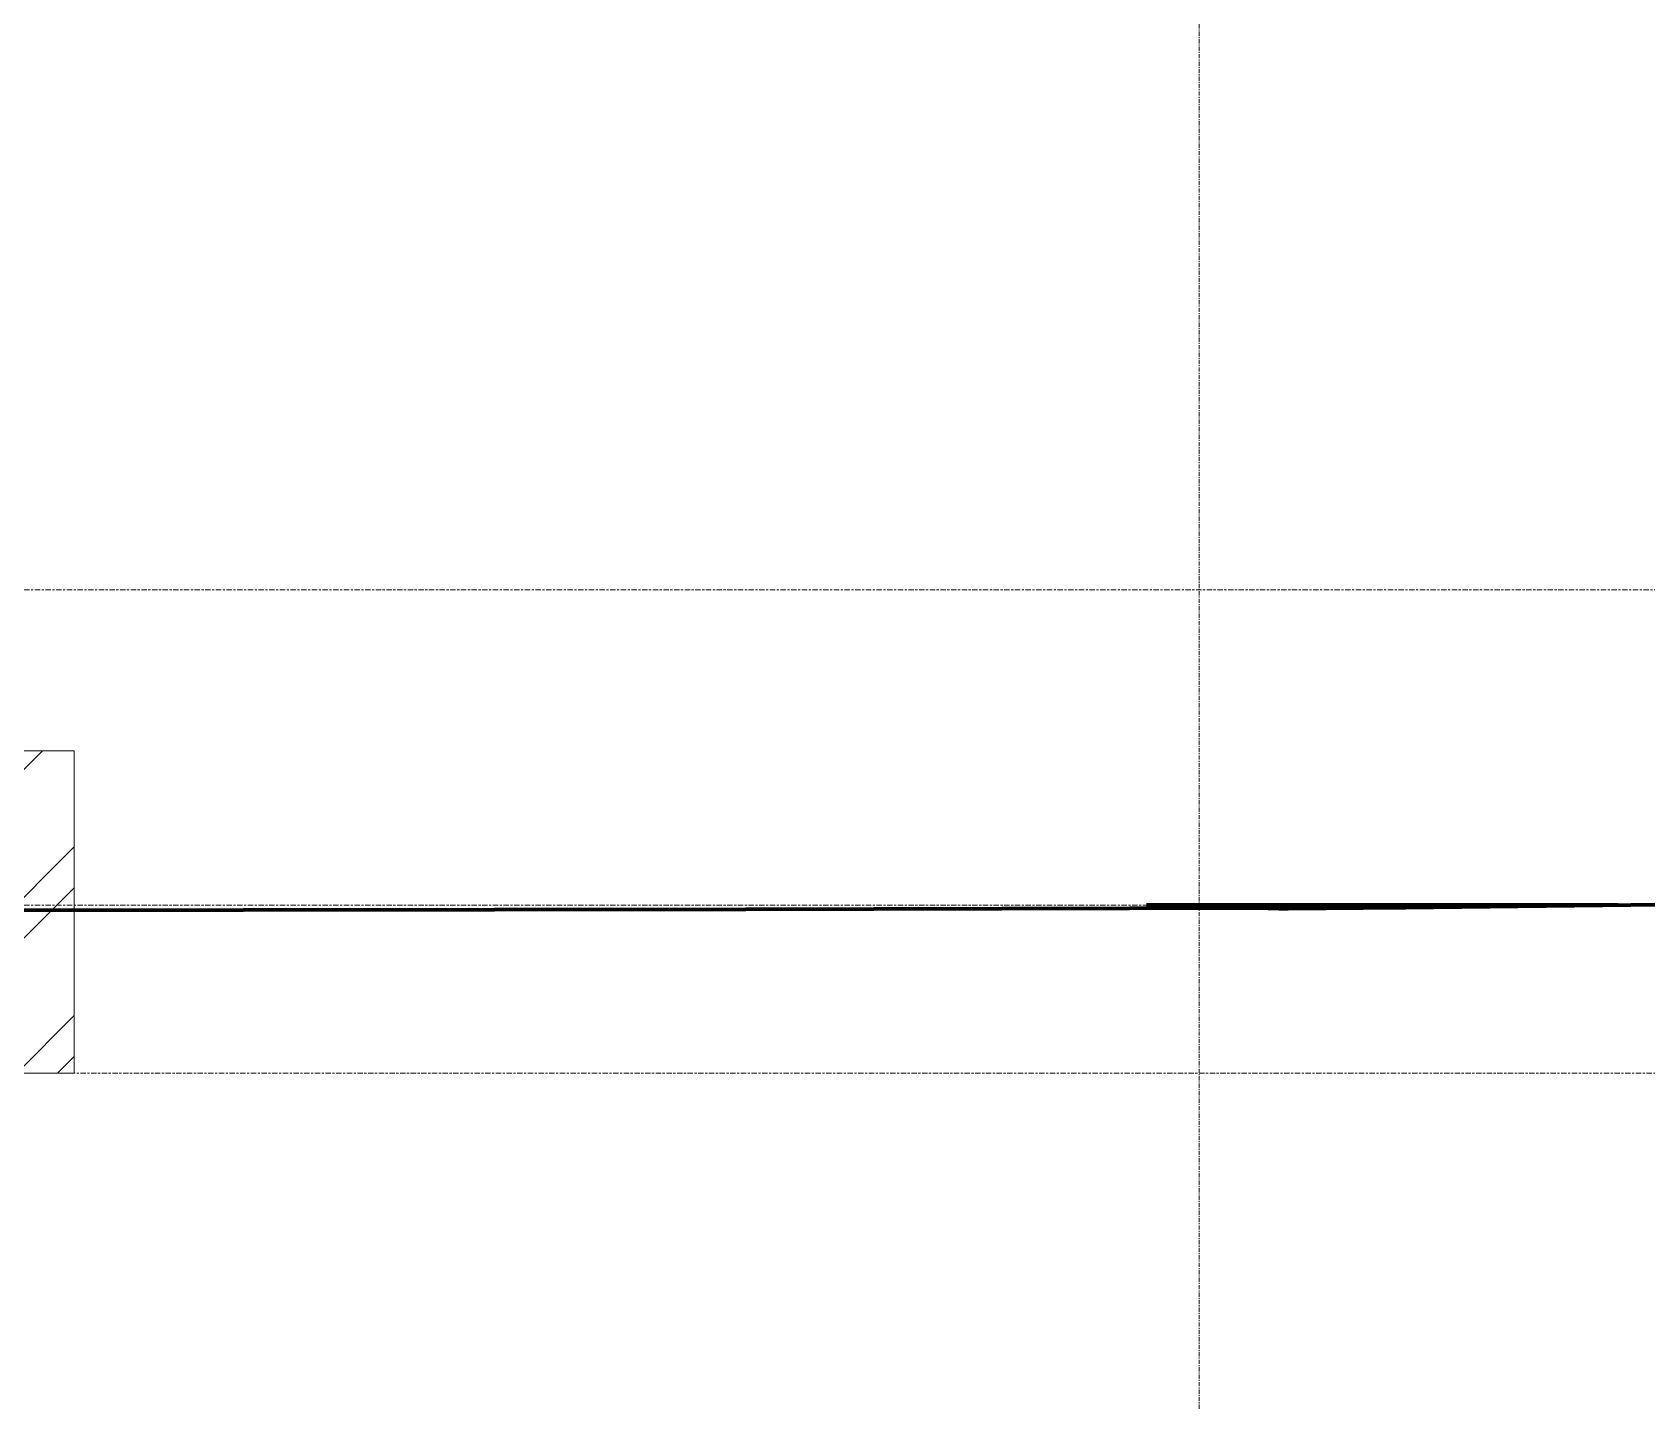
# Model space of a CAD drawing. Header units: centimetres. Extents: x -6111 to 13767, y -285 to 1600.
# Drawn here: x -5426.3 to -4945.2, y -150 to 260.1 of the extents above; entities that cross this region are included whole.
import ezdxf

# ---------------------------------------------------------------- set-up
doc = ezdxf.new("R2010")
doc.units = ezdxf.units.CM
doc.linetypes.add('Centre', pattern=[3.175, 0.635, -0.475, 1.59, -0.475])
doc.linetypes.add('Grid Line', pattern=[2.2225, 1.27, -0.3175, 0.3175, -0.3175])
for name, color, linetype, lineweight in [('A-FLOR-LEVL', 7, 'Continuous', 9), ('C-TOPO', 7, 'Continuous', 9), ('C-TOPO-MAJR', 7, 'Continuous', 70), ('S-COLS', 7, 'Continuous', 9), ('S-GRID', 7, 'Continuous', 9)]:
    doc.layers.add(name, color=color, linetype=linetype, lineweight=lineweight)

# ---------------------------------------------------------------- blocks, each defined once
blk = doc.blocks.new('PQ_RVR_ARQ-01_ZZ_ZZ_MO_T_A_rvt-1-Elevación Eje 1')
at = {"layer": 'C-TOPO', "color": 254, "lineweight": 70, "true_color": 0xdadada}
for p, q in [((-4795.39, 1.86), (-5017.11, -0.75)), ((-5213.68, -1.21), (-5535.35, -1.7)), ((-5061.18, -0.86), (-5213.68, -1.21)), ((-5054.79, -1.03), (-5061.18, -0.86)), ((-5052.04, -1.03), (-5054.79, -1.03)), ((-5018.52, -0.76), (-5052.04, -1.03)), ((-5017.11, -0.75), (-5018.52, -0.76))]:
    blk.add_line(p, q, dxfattribs=at)
at = {"layer": 'C-TOPO', "color": 254, "true_color": 0xdadada}
for p, q in [((-4795.39, 1.86), (-5017.11, -0.75)), ((-5213.68, -1.21), (-5535.35, -1.7)), ((-5213.68, -1.21), (-5061.18, -0.86)), ((-5061.18, -0.86), (-5054.79, -1.03)), ((-5053.42, -0.9), (-5061.18, -0.86)), ((-5054.79, -1.03), (-5052.04, -1.03)), ((-5054.6, -0.91), (-5053.42, -0.9)), ((-5018.52, -0.76), (-5052.04, -1.03)), ((-5017.11, -0.75), (-5018.52, -0.76))]:
    blk.add_line(p, q, dxfattribs=at)
at = {"layer": 'C-TOPO-MAJR', "color": 254, "true_color": 0xdadada, "flags": 128}
for points in [[(-5070.16, 0), (-5089.11, 0), (-5094.29, 0)], [(-4953.66, 0), (-5017.78, 0), (-5070.16, 0)]]:
    blk.add_lwpolyline(points, dxfattribs=at)

msp = doc.modelspace()

# ---------------------------------------------------------------- hatches: boundary and pattern name
at = {"layer": 'S-COLS', "true_color": 0xc0c0c0}
h = msp.add_hatch(dxfattribs=at)
h.set_pattern_fill('FP_2', color=9, style=0, pattern_type=2)
h.set_pattern_definition([(45, (0, 0), (-25.14472, 25.14472), []), (45, (0, 38.1), (-25.14472, 25.14472), [])])
h.paths.add_polyline_path([(-5463.839, -50), (-5413.839, -50), (-5413.839, 46.025), (-5463.839, 46.025)])

# ---------------------------------------------------------------- linework, layer by layer
at = {"layer": 'A-FLOR-LEVL', "color": 253, "linetype": 'Centre', "true_color": 0xaaaaaa}
for p, q in [((-5871.196, 94), (-4396.473, 94)), ((-5871.196, 0), (-4396.473, 0)), ((-4396.473, -50), (-5871.196, -50))]:
    msp.add_line(p, q, dxfattribs=at)
at = {"layer": 'S-COLS'}
for p, q in [((-5413.839, 46.025), (-5463.839, 46.025)), ((-5413.839, 46.025), (-5413.839, -50)), ((-5413.839, -50), (-5463.839, -50))]:
    msp.add_line(p, q, dxfattribs=at)
at = {"layer": 'S-GRID', "color": 253, "linetype": 'Grid Line', "true_color": 0xaaaaaa}
msp.add_line((-5078.539, -149.966), (-5078.539, 1424.748), dxfattribs=at)

# ---------------------------------------------------------------- block references
at = {"lineweight": 5}
msp.add_blockref('PQ_RVR_ARQ-01_ZZ_ZZ_MO_T_A_rvt-1-Elevación Eje 1', (0, 0), dxfattribs=at)

doc.saveas('drawing.dxf')
